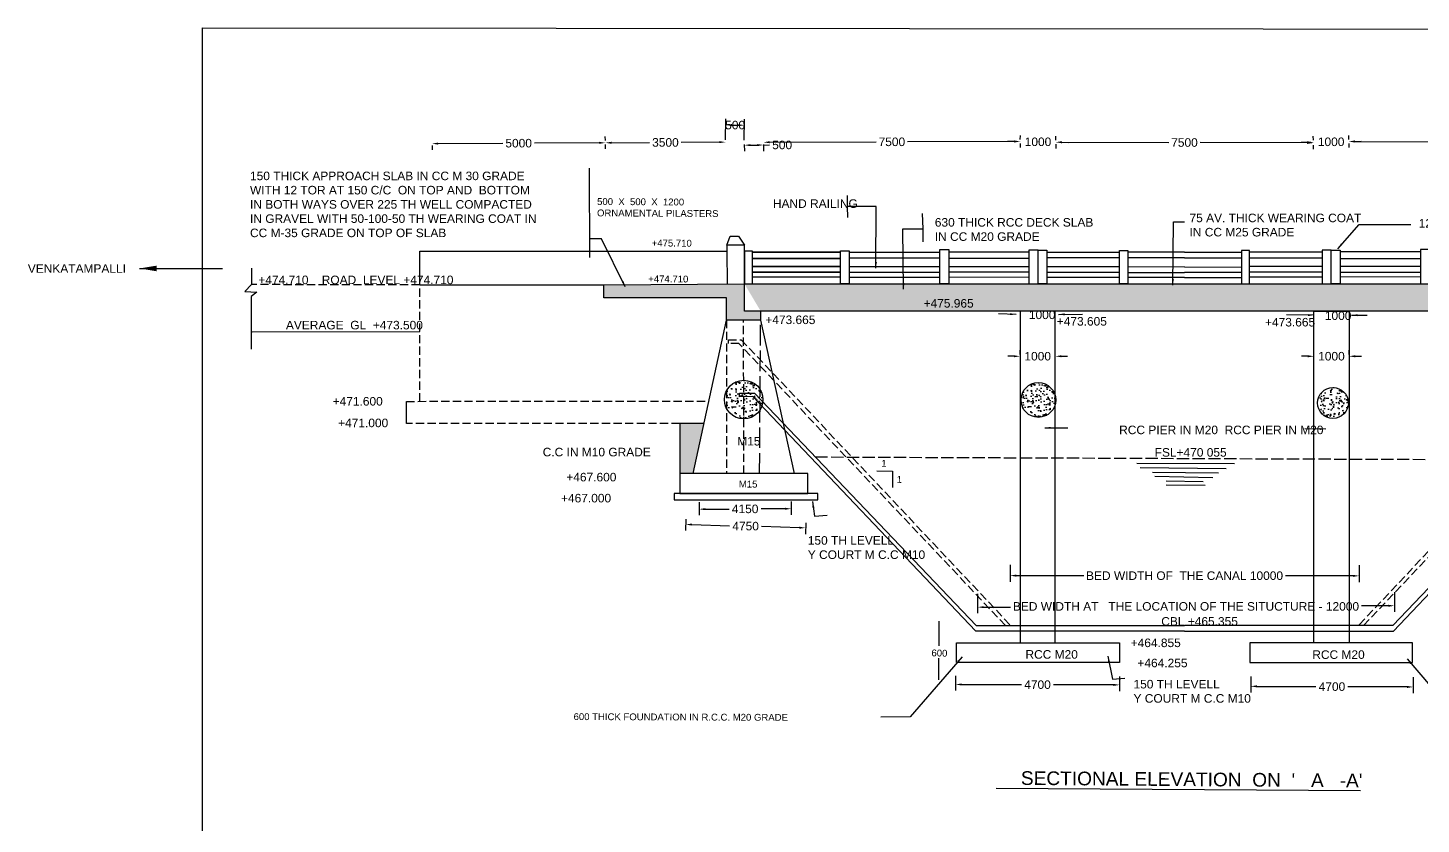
# Model space of a CAD drawing. Header units: inches. Extents: x 19446 to 38990, y 19537 to 39184.
# Drawn here: x 19445.8 to 19486.57, y 19574.57 to 19597.87 of the extents above; entities that cross this region are included whole.
import ezdxf

# ---------------------------------------------------------------- set-up
doc = ezdxf.new("R2010")
doc.units = ezdxf.units.IN
doc.header["$MEASUREMENT"] = 0
doc.linetypes.add('ACAD_ISO02W100', pattern=[15, 12, -3])
doc.layers.add('DRAWING', color=7, linetype='Continuous')
doc.styles.get("Standard").update_dxf_attribs({"font": 'arial.ttf'})
doc.dimstyles.get("Standard").update_dxf_attribs({"dimtxt": 0.18, "dimasz": 0.18, "dimexe": 0.18, "dimexo": 0.0625, "dimgap": 0.09, "dimtad": 0, "dimtih": 1, "dimtoh": 1, "dimdec": 4, "dimzin": 0, "dimdsep": 46, "dimtxsty": 'Standard', "dimcen": 0.09, "dimadec": 0, "dimazin": 0, "dimtfac": 1, "dimtdec": 4, "dimtofl": 0, "dimtmove": 0, "dimatfit": 3, "dimfxl": 1, "dimtolj": 1, "dimtzin": 0, "dimarcsym": 0})
pattern_1 = [(50, (0, 0), (0.3586300913, -0.0313760675), [0.0375, -0.4125]), (355, (0, 0), (-0.069375667, 0.376096067), [0.03, -0.33]), (100.4514445, (0.0299, -0.0026), (0.2892544234, 0.3447199955), [0.031870096, -0.350571056]), (46.1842, (0, 0.1), (0.533620665, -0.0827596404), [0.05625, -0.61875]), (96.6356355, (0.04447, 0.0931), (0.467330973, 0.4870593), [0.047805171, -0.52585688]), (351.184164, (0, 0.1), (0.467330973, 0.4870593), [0.045, -0.495]), (21, (0.05, 0.075), (0.298453526, -0.2013094453), [0.0375, -0.4125]), (326, (0.05, 0.075), (0.121657666, 0.3625750225), [0.03, -0.33]), (71.4514447, (0.07487, 0.05822), (0.4201111884, 0.1612655764), [0.031870095, -0.350571056]), (37.5, (0, 0), (0.00607992766, 0.1664469269), [0, -0.326, 0, -0.335, 0, -0.33125]), (7.5, (0, 0), (0.1315347687, 0.1972058559), [0, -0.191, 0, -0.3185, 0, -0.12625]), (327.5, (-0.1115, 0), (0.2669112181, -0.01127743587), [0, -0.125, 0, -0.39, 0, -0.5175]), (317.5, (-0.1615, 0), (0.2915930847, 0.0500524912), [0, -0.1625, 0, -0.259, 0, -0.3675])]

# ---------------------------------------------------------------- blocks, each defined once
blk = doc.blocks.new('*D2')
at = {"layer": 'Defpoints', "color": 0, "transparency": 16777216}
for p in [(19474.834, 19588.258), (19474.834, 19588.25), (19475.863, 19588.25)]:
    blk.add_point(p, dxfattribs=at)
at = {"layer": 'DRAWING', "color": 0, "lineweight": -2, "transparency": 16777216}
for p, q in [((19474.654, 19588.258), (19474.474, 19588.258)), ((19474.834, 19588.313), (19474.834, 19588.438)), ((19475.863, 19588.313), (19475.863, 19588.438)), ((19476.043, 19588.258), (19476.223, 19588.258))]:
    blk.add_line(p, q, dxfattribs=at)
at = {"layer": 'DRAWING', "color": 0, "transparency": 16777216}
for points in [[(19474.654, 19588.288), (19474.654, 19588.228), (19474.834, 19588.258)], [(19476.043, 19588.288), (19476.043, 19588.228), (19475.863, 19588.258)]]:
    blk.add_solid(points, dxfattribs=at)
at = {"layer": 'DRAWING', "color": 0, "transparency": 16777216, "insert": (19475.349, 19588.258), "char_height": 0.25, "attachment_point": 5}
blk.add_mtext('\\A1;1000', dxfattribs=at)
blk = doc.blocks.new('*D3')
at = {"layer": 'Defpoints', "color": 0, "transparency": 16777216}
for p in [(19483.43, 19588.25), (19484.459, 19588.258), (19484.459, 19588.25)]:
    blk.add_point(p, dxfattribs=at)
at = {"layer": 'DRAWING', "color": 0, "lineweight": -2, "transparency": 16777216}
for p, q in [((19483.25, 19588.258), (19483.07, 19588.258)), ((19483.43, 19588.313), (19483.43, 19588.438)), ((19484.459, 19588.313), (19484.459, 19588.438)), ((19484.639, 19588.258), (19484.819, 19588.258))]:
    blk.add_line(p, q, dxfattribs=at)
at = {"layer": 'DRAWING', "color": 0, "transparency": 16777216}
for points in [[(19483.25, 19588.288), (19483.25, 19588.228), (19483.43, 19588.258)], [(19484.639, 19588.288), (19484.639, 19588.228), (19484.459, 19588.258)]]:
    blk.add_solid(points, dxfattribs=at)
at = {"layer": 'DRAWING', "color": 0, "transparency": 16777216, "insert": (19483.944, 19588.258), "char_height": 0.25, "attachment_point": 5}
blk.add_mtext('\\A1;1000', dxfattribs=at)
blk = doc.blocks.new('*D39')
at = {"layer": 'Defpoints', "color": 0, "transparency": 16777216}
for p in [(19465.055, 19583.55), (19468.557, 19583.237), (19468.563, 19583.448)]:
    blk.add_point(p, dxfattribs=at)
at = {"layer": 'DRAWING', "color": 0, "lineweight": -2, "transparency": 16777216}
for p, q in [((19465.054, 19583.487), (19465.044, 19583.159)), ((19465.229, 19583.333), (19466.335, 19583.301)), ((19468.377, 19583.242), (19467.271, 19583.274)), ((19468.561, 19583.386), (19468.552, 19583.057))]:
    blk.add_line(p, q, dxfattribs=at)
at = {"layer": 'DRAWING', "color": 0, "transparency": 16777216}
for points in [[(19465.23, 19583.363), (19465.228, 19583.303), (19465.049, 19583.338)], [(19468.378, 19583.272), (19468.376, 19583.212), (19468.557, 19583.237)]]:
    blk.add_solid(points, dxfattribs=at)
at = {"layer": 'DRAWING', "color": 0, "transparency": 16777216, "insert": (19466.803, 19583.288), "char_height": 0.25, "attachment_point": 5}
blk.add_mtext('\\A1;4750', dxfattribs=at)
blk = doc.blocks.new('*D45')
at = {"layer": 'Defpoints', "color": 0, "transparency": 16777216}
for p in [(19457.626, 19594.488), (19462.698, 19594.512), (19462.698, 19594.504)]:
    blk.add_point(p, dxfattribs=at)
at = {"layer": 'DRAWING', "color": 0, "lineweight": -2, "transparency": 16777216}
for p, q in [((19457.627, 19594.426), (19457.627, 19594.3)), ((19457.806, 19594.481), (19459.699, 19594.49)), ((19462.518, 19594.503), (19460.625, 19594.495)), ((19462.698, 19594.45), (19462.698, 19594.324))]:
    blk.add_line(p, q, dxfattribs=at)
at = {"layer": 'DRAWING', "color": 0, "transparency": 16777216}
for points in [[(19457.806, 19594.511), (19457.807, 19594.451), (19457.626, 19594.48)], [(19462.517, 19594.533), (19462.518, 19594.473), (19462.698, 19594.504)]]:
    blk.add_solid(points, dxfattribs=at)
at = {"layer": 'DRAWING', "color": 0, "transparency": 16777216, "insert": (19460.162, 19594.492), "char_height": 0.25, "attachment_point": 5}
blk.add_mtext('\\A1;5000', dxfattribs=at)
blk = doc.blocks.new('*D46')
at = {"layer": 'Defpoints', "color": 0, "transparency": 16777216}
for p in [(19462.699, 19594.504), (19466.216, 19594.524), (19466.216, 19594.524)]:
    blk.add_point(p, dxfattribs=at)
at = {"layer": 'DRAWING', "color": 0, "lineweight": -2, "transparency": 16777216}
for p, q in [((19462.699, 19594.567), (19462.698, 19594.684)), ((19466.215, 19594.587), (19466.215, 19594.704)), ((19462.879, 19594.505), (19463.995, 19594.512)), ((19466.036, 19594.523), (19464.92, 19594.517))]:
    blk.add_line(p, q, dxfattribs=at)
at = {"layer": 'DRAWING', "color": 0, "transparency": 16777216}
for points in [[(19462.879, 19594.535), (19462.879, 19594.475), (19462.699, 19594.504)], [(19466.036, 19594.553), (19466.036, 19594.493), (19466.216, 19594.524)]]:
    blk.add_solid(points, dxfattribs=at)
at = {"layer": 'DRAWING', "color": 0, "transparency": 16777216, "insert": (19464.457, 19594.514), "char_height": 0.25, "attachment_point": 5}
blk.add_mtext('\\A1;3500', dxfattribs=at)
blk = doc.blocks.new('*D47')
at = {"layer": 'Defpoints', "color": 0, "transparency": 16777216}
for p in [(19466.77, 19595.018), (19466.216, 19594.524), (19466.763, 19594.517)]:
    blk.add_point(p, dxfattribs=at)
at = {"layer": 'DRAWING', "color": 0, "lineweight": -2, "transparency": 16777216}
for p, q in [((19466.217, 19594.587), (19466.225, 19595.206)), ((19466.764, 19594.579), (19466.773, 19595.198)), ((19466.403, 19595.023), (19466.59, 19595.021))]:
    blk.add_line(p, q, dxfattribs=at)
at = {"layer": 'DRAWING', "color": 0, "transparency": 16777216}
for points in [[(19466.403, 19595.053), (19466.402, 19594.994), (19466.223, 19595.026)], [(19466.591, 19595.051), (19466.59, 19594.991), (19466.77, 19595.018)]]:
    blk.add_solid(points, dxfattribs=at)
at = {"layer": 'DRAWING', "color": 0, "transparency": 16777216, "insert": (19466.496, 19595.022), "char_height": 0.25, "attachment_point": 5}
blk.add_mtext('\\A1;500', dxfattribs=at)
blk = doc.blocks.new('*D48')
at = {"layer": 'Defpoints', "color": 0, "transparency": 16777216}
for p in [(19466.765, 19594.516), (19467.326, 19594.52), (19467.326, 19594.439)]:
    blk.add_point(p, dxfattribs=at)
at = {"layer": 'DRAWING', "color": 0, "lineweight": -2, "transparency": 16777216}
for p, q in [((19466.765, 19594.454), (19466.766, 19594.255)), ((19466.945, 19594.436), (19467.146, 19594.438)), ((19467.326, 19594.457), (19467.328, 19594.259)), ((19467.326, 19594.439), (19467.506, 19594.44))]:
    blk.add_line(p, q, dxfattribs=at)
at = {"layer": 'DRAWING', "color": 0, "transparency": 16777216}
for points in [[(19466.945, 19594.466), (19466.945, 19594.406), (19466.765, 19594.435)], [(19467.146, 19594.468), (19467.147, 19594.408), (19467.326, 19594.439)]]:
    blk.add_solid(points, dxfattribs=at)
at = {"layer": 'DRAWING', "color": 0, "transparency": 16777216, "insert": (19467.872, 19594.44), "char_height": 0.25, "attachment_point": 5}
blk.add_mtext('\\A1;500', dxfattribs=at)
blk = doc.blocks.new('*D49')
at = {"layer": 'Defpoints', "color": 0, "transparency": 16777216}
for p in [(19467.326, 19594.52), (19474.839, 19594.542), (19474.839, 19594.542)]:
    blk.add_point(p, dxfattribs=at)
at = {"layer": 'DRAWING', "color": 0, "lineweight": -2, "transparency": 16777216}
for p, q in [((19467.326, 19594.457), (19467.326, 19594.34)), ((19467.506, 19594.52), (19470.62, 19594.529)), ((19474.659, 19594.541), (19471.544, 19594.532)), ((19474.839, 19594.479), (19474.839, 19594.362))]:
    blk.add_line(p, q, dxfattribs=at)
at = {"layer": 'DRAWING', "color": 0, "transparency": 16777216}
for points in [[(19467.506, 19594.55), (19467.506, 19594.49), (19467.326, 19594.52)], [(19474.659, 19594.571), (19474.659, 19594.511), (19474.839, 19594.542)]]:
    blk.add_solid(points, dxfattribs=at)
at = {"layer": 'DRAWING', "color": 0, "transparency": 16777216, "insert": (19471.082, 19594.531), "char_height": 0.25, "attachment_point": 5}
blk.add_mtext('\\A1;7500', dxfattribs=at)
blk = doc.blocks.new('*D50')
at = {"layer": 'Defpoints', "color": 0, "transparency": 16777216}
for p in [(19474.839, 19594.542), (19475.877, 19594.522), (19475.877, 19594.522)]:
    blk.add_point(p, dxfattribs=at)
at = {"layer": 'DRAWING', "color": 0, "lineweight": -2, "transparency": 16777216}
for p, q in [((19474.84, 19594.604), (19474.842, 19594.722)), ((19475.878, 19594.585), (19475.881, 19594.702)), ((19474.659, 19594.545), (19474.479, 19594.548)), ((19476.057, 19594.519), (19476.237, 19594.516))]:
    blk.add_line(p, q, dxfattribs=at)
at = {"layer": 'DRAWING', "color": 0, "transparency": 16777216}
for points in [[(19474.659, 19594.575), (19474.658, 19594.515), (19474.839, 19594.542)], [(19476.058, 19594.549), (19476.057, 19594.489), (19475.877, 19594.522)]]:
    blk.add_solid(points, dxfattribs=at)
at = {"layer": 'DRAWING', "color": 0, "transparency": 16777216, "insert": (19475.358, 19594.532), "char_height": 0.25, "attachment_point": 5}
blk.add_mtext('\\A1;1000', dxfattribs=at)
blk = doc.blocks.new('*D51')
at = {"layer": 'Defpoints', "color": 0, "transparency": 16777216}
for p in [(19475.877, 19594.522), (19483.411, 19594.5), (19483.411, 19594.5)]:
    blk.add_point(p, dxfattribs=at)
at = {"layer": 'DRAWING', "color": 0, "lineweight": -2, "transparency": 16777216}
for p, q in [((19475.877, 19594.46), (19475.877, 19594.342)), ((19476.057, 19594.522), (19479.182, 19594.513)), ((19483.231, 19594.501), (19480.106, 19594.51)), ((19483.411, 19594.438), (19483.41, 19594.32))]:
    blk.add_line(p, q, dxfattribs=at)
at = {"layer": 'DRAWING', "color": 0, "transparency": 16777216}
for points in [[(19476.057, 19594.552), (19476.057, 19594.492), (19475.877, 19594.522)], [(19483.231, 19594.531), (19483.231, 19594.471), (19483.411, 19594.5)]]:
    blk.add_solid(points, dxfattribs=at)
at = {"layer": 'DRAWING', "color": 0, "transparency": 16777216, "insert": (19479.644, 19594.511), "char_height": 0.25, "attachment_point": 5}
blk.add_mtext('\\A1;7500', dxfattribs=at)
blk = doc.blocks.new('*D56')
at = {"layer": 'Defpoints', "color": 0, "transparency": 16777216}
for p in [(19484.454, 19594.542), (19484.454, 19594.542), (19491.967, 19594.52)]:
    blk.add_point(p, dxfattribs=at)
at = {"layer": 'DRAWING', "color": 0, "lineweight": -2, "transparency": 16777216}
for p, q in [((19484.454, 19594.479), (19484.454, 19594.362)), ((19484.634, 19594.541), (19487.749, 19594.532)), ((19491.787, 19594.52), (19488.672, 19594.529)), ((19491.967, 19594.457), (19491.966, 19594.34))]:
    blk.add_line(p, q, dxfattribs=at)
at = {"layer": 'DRAWING', "color": 0, "transparency": 16777216}
for points in [[(19484.634, 19594.571), (19484.634, 19594.511), (19484.454, 19594.542)], [(19491.787, 19594.55), (19491.787, 19594.49), (19491.967, 19594.52)]]:
    blk.add_solid(points, dxfattribs=at)
at = {"layer": 'DRAWING', "color": 0, "transparency": 16777216, "insert": (19488.211, 19594.531), "char_height": 0.25, "attachment_point": 5}
blk.add_mtext('\\A1;7500', dxfattribs=at)
blk = doc.blocks.new('*D57')
at = {"layer": 'Defpoints', "color": 0, "transparency": 16777216}
for p in [(19483.416, 19594.522), (19483.416, 19594.522), (19484.454, 19594.542)]:
    blk.add_point(p, dxfattribs=at)
at = {"layer": 'DRAWING', "color": 0, "lineweight": -2, "transparency": 16777216}
for p, q in [((19483.414, 19594.585), (19483.412, 19594.702)), ((19484.453, 19594.604), (19484.451, 19594.722)), ((19483.236, 19594.519), (19483.056, 19594.516)), ((19484.634, 19594.545), (19484.814, 19594.548))]:
    blk.add_line(p, q, dxfattribs=at)
at = {"layer": 'DRAWING', "color": 0, "transparency": 16777216}
for points in [[(19483.235, 19594.549), (19483.236, 19594.489), (19483.416, 19594.522)], [(19484.634, 19594.575), (19484.635, 19594.515), (19484.454, 19594.542)]]:
    blk.add_solid(points, dxfattribs=at)
at = {"layer": 'DRAWING', "color": 0, "transparency": 16777216, "insert": (19483.935, 19594.532), "char_height": 0.25, "attachment_point": 5}
blk.add_mtext('\\A1;1000', dxfattribs=at)
blk = doc.blocks.new('*D58')
at = {"layer": 'Defpoints', "color": 0, "transparency": 16777216}
for p in [(19481.583, 19578.955), (19486.338, 19578.936), (19486.337, 19578.582)]:
    blk.add_point(p, dxfattribs=at)
at = {"layer": 'DRAWING', "color": 0, "lineweight": -2, "transparency": 16777216}
for p, q in [((19481.582, 19578.892), (19481.581, 19578.421)), ((19486.338, 19578.873), (19486.336, 19578.402)), ((19481.761, 19578.6), (19483.491, 19578.593)), ((19486.157, 19578.583), (19484.427, 19578.59))]:
    blk.add_line(p, q, dxfattribs=at)
at = {"layer": 'DRAWING', "color": 0, "transparency": 16777216}
for points in [[(19481.761, 19578.63), (19481.761, 19578.57), (19481.581, 19578.601)], [(19486.157, 19578.613), (19486.157, 19578.553), (19486.337, 19578.582)]]:
    blk.add_solid(points, dxfattribs=at)
at = {"layer": 'DRAWING', "color": 0, "transparency": 16777216, "insert": (19483.959, 19578.591), "char_height": 0.25, "attachment_point": 5}
blk.add_mtext('\\A1;4700', dxfattribs=at)
blk = doc.blocks.new('*D59')
at = {"layer": 'Defpoints', "color": 0, "transparency": 16777216}
for p in [(19472.942, 19578.967), (19477.747, 19578.954), (19477.746, 19578.643)]:
    blk.add_point(p, dxfattribs=at)
at = {"layer": 'DRAWING', "color": 0, "lineweight": -2, "transparency": 16777216}
for p, q in [((19472.942, 19578.904), (19472.941, 19578.475)), ((19477.746, 19578.892), (19477.745, 19578.463)), ((19473.122, 19578.655), (19474.876, 19578.65)), ((19477.566, 19578.643), (19475.812, 19578.648))]:
    blk.add_line(p, q, dxfattribs=at)
at = {"layer": 'DRAWING', "color": 0, "transparency": 16777216}
for points in [[(19473.122, 19578.685), (19473.122, 19578.625), (19472.942, 19578.655)], [(19477.566, 19578.673), (19477.566, 19578.613), (19477.746, 19578.643)]]:
    blk.add_solid(points, dxfattribs=at)
at = {"layer": 'DRAWING', "color": 0, "transparency": 16777216, "insert": (19475.344, 19578.649), "char_height": 0.25, "attachment_point": 5}
blk.add_mtext('\\A1;4700', dxfattribs=at)
blk = doc.blocks.new('*D62')
at = {"layer": 'Defpoints', "color": 0, "transparency": 16777216}
for p in [(19465.44, 19584.055), (19468.135, 19584.067), (19468.137, 19583.797)]:
    blk.add_point(p, dxfattribs=at)
at = {"layer": 'DRAWING', "color": 0, "lineweight": -2, "transparency": 16777216}
for p, q in [((19465.441, 19583.992), (19465.442, 19583.604)), ((19465.621, 19583.785), (19466.321, 19583.789)), ((19467.957, 19583.796), (19467.257, 19583.793)), ((19468.136, 19584.005), (19468.137, 19583.617))]:
    blk.add_line(p, q, dxfattribs=at)
at = {"layer": 'DRAWING', "color": 0, "transparency": 16777216}
for points in [[(19465.621, 19583.815), (19465.622, 19583.755), (19465.441, 19583.784)], [(19467.956, 19583.826), (19467.957, 19583.766), (19468.137, 19583.797)]]:
    blk.add_solid(points, dxfattribs=at)
at = {"layer": 'DRAWING', "color": 0, "transparency": 16777216, "insert": (19466.789, 19583.791), "char_height": 0.25, "attachment_point": 5}
blk.add_mtext('\\A1;4150', dxfattribs=at)
blk = doc.blocks.new('*D63')
at = {"layer": 'Defpoints', "color": 0, "transparency": 16777216}
for p in [(19474.54, 19582.213), (19484.753, 19582.206), (19484.753, 19581.833)]:
    blk.add_point(p, dxfattribs=at)
at = {"layer": 'DRAWING', "color": 0, "lineweight": -2, "transparency": 16777216}
for p, q in [((19474.54, 19582.151), (19474.54, 19581.66)), ((19484.753, 19582.144), (19484.753, 19581.653)), ((19474.72, 19581.84), (19476.696, 19581.839)), ((19484.573, 19581.833), (19482.597, 19581.835))]:
    blk.add_line(p, q, dxfattribs=at)
at = {"layer": 'DRAWING', "color": 0, "transparency": 16777216}
for points in [[(19474.72, 19581.87), (19474.72, 19581.81), (19474.54, 19581.84)], [(19484.573, 19581.863), (19484.573, 19581.803), (19484.753, 19581.833)]]:
    blk.add_solid(points, dxfattribs=at)
at = {"layer": 'DRAWING', "color": 0, "transparency": 16777216, "insert": (19479.646, 19581.837), "char_height": 0.25, "attachment_point": 5}
blk.add_mtext('\\A1;BED WIDTH OF  THE CANAL 10000', dxfattribs=at)
blk = doc.blocks.new('*D64')
at = {"layer": 'Defpoints', "color": 0, "transparency": 16777216}
for p in [(19473.588, 19581.372), (19485.785, 19581.413), (19485.786, 19580.959)]:
    blk.add_point(p, dxfattribs=at)
at = {"layer": 'DRAWING', "color": 0, "lineweight": -2, "transparency": 16777216}
for p, q in [((19473.588, 19581.309), (19473.59, 19580.737)), ((19485.785, 19581.351), (19485.787, 19580.779)), ((19473.769, 19580.917), (19474.554, 19580.92)), ((19485.606, 19580.958), (19484.821, 19580.955))]:
    blk.add_line(p, q, dxfattribs=at)
at = {"layer": 'DRAWING', "color": 0, "transparency": 16777216}
for points in [[(19473.769, 19580.947), (19473.769, 19580.887), (19473.589, 19580.917)], [(19485.606, 19580.988), (19485.606, 19580.928), (19485.786, 19580.959)]]:
    blk.add_solid(points, dxfattribs=at)
at = {"layer": 'DRAWING', "color": 0, "transparency": 16777216, "insert": (19479.688, 19580.938), "char_height": 0.25, "attachment_point": 5}
blk.add_mtext('\\A1;BED WIDTH AT   THE LOCATION OF THE SITUCTURE - 12000', dxfattribs=at)

msp = doc.modelspace()

# ---------------------------------------------------------------- hatches: boundary and pattern name
at = {"layer": 'DRAWING'}
h = msp.add_hatch(dxfattribs=at)
h.set_pattern_fill('AR-CONC', color=256, scale=0.05)
h.set_pattern_definition(pattern_1)
h.paths.add_polyline_path([(19466.76689, 19590.37886), (19492.57394, 19590.37886), (19492.57394, 19589.5822), (19466.76689, 19589.5822)])
edge = h.paths.add_edge_path()
edge.add_line((19467.24253, 19589.5822), (19467.24253, 19589.31582))
edge.add_line((19467.24253, 19589.31582), (19466.24465, 19589.31582))
edge.add_line((19466.24465, 19589.31582), (19466.24465, 19589.97087))
edge.add_line((19466.24465, 19589.97087), (19462.65241, 19589.97087))
edge.add_line((19462.65241, 19589.97087), (19462.65241, 19590.34498))
edge.add_line((19462.65241, 19590.34498), (19466.76689, 19590.37886))
h = msp.add_hatch(dxfattribs=at)
h.set_pattern_fill('AR-CONC', color=256, scale=0.05)
h.set_pattern_definition(pattern_1)
edge = h.paths.add_edge_path()
edge.add_arc((19466.74656, 19586.99099), 0.56471, 0, 360)
h = msp.add_hatch(dxfattribs=at)
h.set_pattern_fill('AR-CONC', color=256, scale=0.045)
h.set_pattern_definition([(50, (1955.29686, 1958.68764), (0.3227670822, -0.0282384607), [0.03375, -0.37125]), (355, (1955.29686, 1958.68764), (-0.0624381, 0.33848646), [0.027, -0.297]), (100.4514445, (1955.32376, 1958.6853), (0.260328981, 0.310247996), [0.0286830864, -0.3155139504]), (46.1842, (1955.29686, 1958.77764), (0.480258599, -0.0744836764), [0.050625, -0.556875]), (96.6356355, (1955.3369, 1958.77143), (0.4205978756, 0.43835337), [0.043024654, -0.473271192]), (351.184164, (1955.29686, 1958.77764), (0.420597875, 0.43835337), [0.0405, -0.4455]), (21, (1955.34186, 1958.75514), (0.2686081735, -0.1811785008), [0.03375, -0.37125]), (326, (1955.34186, 1958.75514), (0.1094918994, 0.3263175203), [0.027, -0.297]), (71.4514447, (1955.36424, 1958.74004), (0.3781000695, 0.1451390188), [0.0286830855, -0.3155139504]), (37.5, (1955.29686, 1958.68764), (0.0054719349, 0.1498022342), [0, -0.2934, 0, -0.3015, 0, -0.298125]), (7.5, (1955.29686, 1958.68764), (0.1183812918, 0.1774852703), [0, -0.1719, 0, -0.28665, 0, -0.113625]), (327.5, (1955.19651, 1958.68764), (0.2402200963, -0.0101496923), [0, -0.1125, 0, -0.351, 0, -0.46575]), (317.5, (1955.1515, 1958.68764), (0.2624337762, 0.045047242), [0, -0.14625, 0, -0.2331, 0, -0.33075])])
edge = h.paths.add_edge_path()
edge.add_arc((19475.36876, 19586.97953), 0.50824, 0, 360)
h = msp.add_hatch(dxfattribs=at)
h.set_pattern_fill('AR-CONC', color=256, scale=0.045)
h.set_pattern_definition([(50, (1955.3603, 1958.60038), (0.3227670822, -0.0282384607), [0.03375, -0.37125]), (355, (1955.3603, 1958.60038), (-0.0624381, 0.33848646), [0.027, -0.297]), (100.4514445, (1955.3872, 1958.59802), (0.260328981, 0.310247996), [0.0286830864, -0.3155139504]), (46.1842, (1955.3603, 1958.69038), (0.480258599, -0.0744836764), [0.050625, -0.556875]), (96.6356355, (1955.4003, 1958.68417), (0.4205978756, 0.43835337), [0.043024654, -0.473271192]), (351.184164, (1955.3603, 1958.6904), (0.420597875, 0.43835337), [0.0405, -0.4455]), (21, (1955.4053, 1958.66788), (0.2686081735, -0.1811785008), [0.03375, -0.37125]), (326, (1955.4053, 1958.66788), (0.1094918994, 0.3263175203), [0.027, -0.297]), (71.4514447, (1955.42767, 1958.65278), (0.3781000695, 0.1451390188), [0.0286830855, -0.3155139504]), (37.5, (1955.36029, 1958.60038), (0.0054719349, 0.1498022342), [0, -0.2934, 0, -0.3015, 0, -0.298125]), (7.5, (1955.36029, 1958.60038), (0.1183812918, 0.1774852703), [0, -0.1719, 0, -0.28665, 0, -0.113625]), (327.5, (1955.25994, 1958.60038), (0.2402200963, -0.0101496923), [0, -0.1125, 0, -0.351, 0, -0.46575]), (317.5, (1955.21494, 1958.60038), (0.2624337762, 0.045047242), [0, -0.14625, 0, -0.2331, 0, -0.33075])])
edge = h.paths.add_edge_path()
edge.add_arc((19483.98753, 19586.89227), 0.45153, 0, 360)
h = msp.add_hatch(dxfattribs=at)
h.set_pattern_fill('AR-CONC', color=256, scale=0.05)
h.set_pattern_definition([(50, (0, 0), (0.3586300913, -0.0313760675), [0.0375, -0.4125]), (355, (0, 0), (-0.069375667, 0.376096067), [0.03, -0.33]), (100.4514, (0.0299, -0.0026), (0.289254691, 0.344719771), [0.031870095, -0.350571056]), (46.1842, (0, 0.1), (0.533620524, -0.082759507), [0.05625, -0.61875]), (96.6356, (0.04447, 0.0931), (0.467331353, 0.487058935), [0.047805144, -0.5258565]), (351.1842, (0, 0.1), (0.467330973, 0.4870593), [0.045, -0.495]), (21, (0.05, 0.075), (0.298453526, -0.2013094453), [0.0375, -0.4125]), (326, (0.05, 0.075), (0.121657666, 0.3625750225), [0.03, -0.33]), (71.4514, (0.07487, 0.05822), (0.4201113143, 0.1612652484), [0.031870095, -0.350571056]), (37.5, (0, 0), (0.00607992766, 0.1664469269), [0, -0.326, 0, -0.335, 0, -0.33125]), (7.5, (0, 0), (0.1315347687, 0.1972058559), [0, -0.191, 0, -0.3185, 0, -0.12625]), (327.5, (-0.1115, 0), (0.2669112181, -0.01127743587), [0, -0.125, 0, -0.39, 0, -0.5175]), (317.5, (-0.1615, 0), (0.2915930847, 0.0500524912), [0, -0.1625, 0, -0.259, 0, -0.3675])])
h.paths.add_polyline_path([(19494.41607, 19586.2915), (19493.70399, 19586.2915), (19494.02202, 19584.82484), (19494.41607, 19584.82484)])
h.paths.add_polyline_path([(19465.58887, 19586.2915), (19464.87679, 19586.2915), (19464.87679, 19584.82484), (19465.27084, 19584.82484)])

# ---------------------------------------------------------------- linework, layer by layer
at = {"layer": 'DRAWING', "linetype": 'ACAD_ISO02W100', "ltscale": 0.02}
for p, q in [((19457.2662, 19590.34498), (19452.34048, 19590.35511)), ((19456.87648, 19586.93925), (19465.73084, 19586.94624)), ((19464.87679, 19586.2915), (19456.87648, 19586.2915))]:
    msp.add_line(p, q, dxfattribs=at)
at = {"layer": 'DRAWING'}
for p, q in [((19457.2662, 19588.97217), (19457.2662, 19588.97217)), ((19456.87648, 19586.2915), (19456.87648, 19586.93925)), ((19465.58887, 19586.2915), (19464.87679, 19586.2915)), ((19464.87679, 19586.2915), (19464.87679, 19584.82484)), ((19479.64643, 19580.2133), (19473.53437, 19580.2133)), ((19479.64643, 19580.2133), (19485.75849, 19580.2133))]:
    msp.add_line(p, q, dxfattribs=at)
for points in [[(19541.55864, 19597.78551), (19541.58374, 19595.72355), (19541.54486, 19579.81408), (19541.54203, 19577.70611), (19541.53673, 19576.15542), (19541.51281, 19567.94613), (19541.39863, 19536.742), (19450.90466, 19536.81832), (19450.90796, 19597.86709), (19523.32114, 19597.79744), (19539.52956, 19597.78679), (19541.55864, 19597.78551)], [(19462.22766, 19593.75977), (19462.23288, 19591.14929)], [(19469.77776, 19592.96309), (19469.77675, 19592.63838), (19469.78295, 19592.31755)], [(19472.00151, 19591.60369), (19471.99797, 19591.98916), (19471.97582, 19592.43568)], [(19466.25698, 19591.5134), (19466.35296, 19591.76854), (19466.5946, 19591.76742), (19466.76689, 19591.5134)], [(19466.76689, 19590.37886), (19466.76689, 19591.5134), (19466.25698, 19591.5134), (19466.25698, 19591.33505)], [(19457.2662, 19590.34498), (19457.2662, 19591.33505), (19466.25698, 19591.33505), (19466.26488, 19590.37473)], [(19469.83679, 19591.29984), (19472.4898, 19591.29984)], [(19472.4898, 19591.13094), (19469.83679, 19591.13094)], [(19472.74632, 19591.31545), (19475.0908, 19591.31545)], [(19475.0908, 19591.12108), (19472.74632, 19591.12108)], [(19475.61904, 19591.30665), (19477.74341, 19591.30665)], [(19477.74341, 19591.13766), (19475.61904, 19591.13766)], [(19479.64643, 19591.30088), (19477.9822, 19591.30088)], [(19479.64643, 19591.14204), (19477.9822, 19591.14204)], [(19479.64643, 19591.30088), (19481.31066, 19591.30088)], [(19479.64643, 19591.14204), (19481.31066, 19591.14204)], [(19483.67382, 19591.30665), (19481.54945, 19591.30665)], [(19481.54945, 19591.13766), (19483.67382, 19591.13766)], [(19486.54653, 19591.31545), (19484.20206, 19591.31545)], [(19484.20206, 19591.12108), (19486.54653, 19591.12108)], [(19452.3436, 19590.83169), (19452.34262, 19590.35511), (19452.14545, 19590.15297), (19452.49986, 19590.13), (19452.33431, 19590.00787), (19452.3361, 19588.96368), (19452.33811, 19588.46133)], [(19469.58319, 19590.5764), (19467.00513, 19590.5764)], [(19469.83679, 19590.88635), (19472.4898, 19590.88635)], [(19469.83679, 19590.71806), (19472.4898, 19590.71806)], [(19472.4898, 19590.56414), (19469.83679, 19590.56414)], [(19472.74632, 19590.88219), (19475.0908, 19590.88219)], [(19475.0908, 19590.71574), (19472.74632, 19590.71574)], [(19472.74632, 19590.57864), (19475.0908, 19590.56794)], [(19475.61904, 19590.88219), (19477.74341, 19590.88219)], [(19475.61904, 19590.71574), (19477.74341, 19590.71574)], [(19475.61904, 19590.57493), (19477.74341, 19590.57493)], [(19479.64643, 19590.87731), (19477.9822, 19590.86416)], [(19477.9822, 19590.70524), (19479.64643, 19590.70524)], [(19479.64643, 19590.55964), (19477.9822, 19590.55964)], [(19479.64643, 19590.87731), (19481.31066, 19590.86416)], [(19481.31066, 19590.70524), (19479.64643, 19590.70524)], [(19479.64643, 19590.55964), (19481.31066, 19590.55964)], [(19483.67382, 19590.88219), (19481.54945, 19590.88219)], [(19483.67382, 19590.71574), (19481.54945, 19590.71574)], [(19483.67382, 19590.57493), (19481.54945, 19590.57493)], [(19486.54653, 19590.88219), (19484.20206, 19590.88219)], [(19484.20206, 19590.71574), (19486.54653, 19590.71574)], [(19486.54653, 19590.57864), (19484.20206, 19590.56794)], [(19457.2662, 19590.34498), (19462.65241, 19590.34498)], [(19467.24253, 19589.5822), (19467.24253, 19589.31582), (19466.24465, 19589.31582), (19466.24465, 19589.97087), (19462.65241, 19589.97087), (19462.65241, 19590.34498), (19466.76689, 19590.37886)], [(19457.2662, 19588.97217), (19452.36162, 19588.96373)], [(19465.27084, 19584.82484), (19466.24465, 19589.31582)], [(19467.24253, 19589.31582), (19468.22197, 19584.82484)], [(19473.53437, 19580.2133), (19467.01826, 19587.07634), (19466.61956, 19587.0734), (19466.61956, 19587.18157), (19467.06055, 19587.18157), (19473.54835, 19580.37757)], [(19485.75849, 19580.2133), (19492.2746, 19587.07634), (19492.6733, 19587.0734), (19492.6733, 19587.18157), (19492.23231, 19587.18157), (19485.7445, 19580.37757)], [(19470.64572, 19584.90388), (19471.10185, 19584.89895), (19471.10185, 19584.41863)], [(19478.2469, 19585.13455), (19481.11095, 19585.11964)], [(19480.86338, 19584.96599), (19478.34883, 19584.99448)], [(19478.70751, 19584.86744), (19480.63903, 19584.8459)], [(19480.46935, 19584.70303), (19478.78057, 19584.74177)], [(19480.24653, 19584.48033), (19479.10767, 19584.4876)], [(19479.10861, 19584.61061), (19480.18679, 19584.59127)], [(19472.46035, 19580.50398), (19472.46106, 19579.78696)], [(19473.54835, 19580.37757), (19479.64643, 19580.37757)], [(19485.7445, 19580.37757), (19479.64643, 19580.37757)], [(19472.44244, 19579.42559), (19472.44927, 19578.79465)], [(19474.13476, 19575.61964), (19484.79135, 19575.55685)]]:
    msp.add_lwpolyline(points, dxfattribs=at)
for points in [[(19472.74632, 19590.37886), (19472.4898, 19590.37886), (19472.4898, 19591.38551), (19472.74632, 19591.38551)], [(19486.54653, 19590.37886), (19486.80306, 19590.37886), (19486.80306, 19591.38551), (19486.54653, 19591.38551)], [(19466.76689, 19590.37886), (19467.00513, 19590.37886), (19467.00513, 19591.33626), (19466.76689, 19591.33626)], [(19467.00513, 19591.29984), (19469.58319, 19591.29984), (19469.58319, 19591.29984), (19467.00513, 19591.29984)], [(19469.58319, 19591.12017), (19467.00513, 19591.12017), (19467.00513, 19591.12017), (19469.58319, 19591.12017)], [(19469.83679, 19590.37886), (19469.58319, 19590.37886), (19469.58319, 19591.34538), (19469.83679, 19591.34538)], [(19475.3617, 19591.36727), (19475.0908, 19591.36727), (19475.0908, 19590.37886), (19475.3617, 19590.37886)], [(19475.61904, 19590.37886), (19475.3617, 19590.37886), (19475.3617, 19591.36727), (19475.61904, 19591.36727)], [(19477.9822, 19590.37886), (19477.74341, 19590.37886), (19477.74341, 19591.34945), (19477.9822, 19591.34945)], [(19481.31066, 19590.37886), (19481.54945, 19590.37886), (19481.54945, 19591.34945), (19481.31066, 19591.34945)], [(19483.67382, 19590.37886), (19483.93116, 19590.37886), (19483.93116, 19591.36727), (19483.67382, 19591.36727)], [(19483.93116, 19591.36727), (19484.20206, 19591.36727), (19484.20206, 19590.37886), (19483.93116, 19590.37886)], [(19467.00513, 19590.88635), (19469.58319, 19590.88635), (19469.58319, 19590.88635), (19467.00513, 19590.88635)], [(19469.58319, 19590.71806), (19467.00513, 19590.71806), (19467.00513, 19590.71806), (19469.58319, 19590.71806)], [(19466.76689, 19590.37886), (19492.57394, 19590.37886), (19492.57394, 19589.5822), (19466.76689, 19589.5822)], [(19474.83415, 19579.87722), (19475.86326, 19579.87722), (19475.86326, 19589.5822), (19474.83415, 19589.5822)], [(19484.4587, 19579.87722), (19483.4296, 19579.87722), (19483.4296, 19589.5822), (19484.4587, 19589.5822)], [(19468.62187, 19584.82484), (19464.87679, 19584.82484), (19464.87679, 19584.24378), (19468.62187, 19584.24378)], [(19468.91121, 19584.24378), (19464.71635, 19584.24378), (19464.71635, 19584.05515), (19468.91121, 19584.05515)], [(19472.9734, 19579.87722), (19477.74053, 19579.87722), (19477.74053, 19579.29351), (19472.9734, 19579.29351)], [(19486.31946, 19579.87722), (19481.55233, 19579.87722), (19481.55233, 19579.29351), (19486.31946, 19579.29351)]]:
    msp.add_lwpolyline(points, close=True, dxfattribs=at)
at = {"layer": 'DRAWING', "linetype": 'ACAD_ISO02W100', "ltscale": 0.02}
for points in [[(19457.2662, 19586.93956), (19457.2662, 19590.28196)], [(19466.24465, 19589.31582), (19466.24465, 19584.82484)], [(19466.74933, 19584.82484), (19466.74359, 19589.31582)], [(19474.40919, 19580.37757), (19466.60613, 19588.62955), (19466.29732, 19588.62955), (19466.29732, 19588.74264), (19466.67727, 19588.74264), (19474.56096, 19580.37757)], [(19484.88366, 19580.37757), (19492.68673, 19588.62955), (19492.99554, 19588.62955), (19492.99554, 19588.74264), (19492.61559, 19588.74264), (19484.7319, 19580.37757)]]:
    msp.add_lwpolyline(points, dxfattribs=at)
at = {"layer": 'DRAWING', "linetype": 'ACAD_ISO02W100', "ltscale": 0.05}
msp.add_lwpolyline([(19467.21091, 19584.82484), (19467.24253, 19589.31582)], dxfattribs=at)
at = {"layer": 'DRAWING', "linetype": 'ACAD_ISO02W100', "ltscale": 0.03}
msp.add_lwpolyline([(19468.84229, 19585.31299), (19490.36827, 19585.22669)], dxfattribs=at)
at = {"layer": 'DRAWING'}
for centre, radius in [((19466.74656, 19586.99099), 0.56471), ((19475.36876, 19586.97953), 0.50824), ((19483.98753, 19586.89227), 0.45153)]:
    msp.add_circle(centre, radius, dxfattribs=at)

# ---------------------------------------------------------------- texts
at = {"layer": 'DRAWING', "char_height": 0.25, "width": 12.6320212, "attachment_point": 1}
for s, insert in [('150 THICK APPROACH SLAB IN CC M 30 GRADE \\PWITH 12 TOR AT 150 C/C  ON TOP AND  BOTTOM\\PIN BOTH WAYS OVER 225 TH WELL COMPACTED\\PIN GRAVEL WITH 50-100-50 TH WEARING COAT IN \\PCC M-35 GRADE ON TOP OF SLAB\\P ', (19452.30176, 19593.66055)), ('HAND RAILING', (19467.60162, 19592.85)), ('630 THICK RCC DECK SLAB\\PIN CC M20 GRADE', (19472.33897, 19592.30164)), ('75 AV. THICK WEARING COAT \\PIN CC M25 GRADE', (19479.79156, 19592.43115)), ('VENKATAMPALLI', (19445.80042, 19590.95085)), ('+474.710    ROAD  LEVEL +474.710', (19452.54637, 19590.61812)), ('AVERAGE  GL  +473.500', (19453.35218, 19589.29455)), ('+471.600', (19454.71945, 19587.0656)), ('+471.000', (19454.87983, 19586.43296)), ('M15', (19466.55739, 19585.89731)), ('C.C IN M10 GRADE', (19460.86575, 19585.57961)), ('+467.600', (19461.55628, 19584.84753)), ('+467.000', (19461.40136, 19584.23174)), ('150 TH LEVELL\\PY COURT M C.C M10', (19468.622, 19582.99523)), ('RCC M20', (19474.99149, 19579.65959)), ('RCC M20', (19483.3838, 19579.65369)), ('150 TH LEVELL\\PY COURT M C.C M10', (19478.15246, 19578.78885))]:
    msp.add_mtext(s, dxfattribs=dict(at, insert=insert))
at = {"layer": 'DRAWING', "width": 12.6320212, "attachment_point": 1}
for s, insert, char_height, rotation in [('500  X  500  X  1200\\PORNAMENTAL PILASTERS', (19462.45806, 19592.88623), 0.2, 359.653701), ('+475.710', (19464.05611, 19591.67271), 0.2, 359.653701), ('+474.710', (19463.95454, 19590.62451), 0.2, 359.653701), ('M15', (19466.60535, 19584.62082), 0.2, 359.43335), ('600', (19472.24386, 19579.68131), 0.2, 358.208259), ('600 THICK FOUNDATION IN R.C.C. M20 GRADE', (19461.77, 19577.81426), 0.2, 359.787911), ("SECTIONAL ELEVATION  ON  '   A   -A'", (19474.85891, 19576.1177), 0.4, 359.571585)]:
    msp.add_mtext(s, dxfattribs=dict(at, insert=insert, char_height=char_height, rotation=rotation))
at = {"layer": 'DRAWING', "char_height": 0.25, "attachment_point": 1}
for s, insert in [('\\pi-0.75,l1,t1;12.^ITH. EXPANSION JOINT', (19486.24751, 19592.27466)), ('\\pi-0.75,l1,t1;+475.965', (19471.76027, 19589.93222)), ('\\pi-0.75,l1,t1;+473.665', (19467.12894, 19589.44998)), ('\\pi-0.75,l1,t1;1000', (19474.84114, 19589.59673)), ('\\pi-0.75,l1,t1;+473.605', (19475.6569, 19589.40592)), ('\\pi-0.75,l1,t1;+473.665', (19481.74996, 19589.38005)), ('\\pi-0.75,l1,t1;1000', (19483.50058, 19589.57058)), ('\\pi-0.75,l1,t1;RCC PIER IN M20  RCC PIER IN M20', (19477.48311, 19586.22858)), ('\\pi-0.75,l1,t1;FSL+470 055', (19478.52154, 19585.57109)), ('\\pi-0.75,l1,t1;CBL +465.355', (19478.71424, 19580.62601)), ('\\pi-0.75,l1,t1;+464.855', (19477.81972, 19579.99841)), ('\\pi-0.75,l1,t1;+464.255', (19478.01662, 19579.40866))]:
    msp.add_mtext_dynamic_manual_height_columns(s, width=12.6320212, gutter_width=1, heights=[0], dxfattribs=dict(at, insert=insert))
at = {"layer": 'DRAWING', "char_height": 0.2, "attachment_point": 1, "rotation": 358.208259}
for insert in [(19470.57593, 19585.23396), (19471.02322, 19584.76398)]:
    msp.add_mtext_dynamic_manual_height_columns('\\pi-0.6,l0.8,t0.8;1', width=12.6320212, gutter_width=1, heights=[0], dxfattribs=dict(at, insert=insert))

# ---------------------------------------------------------------- dimensions: what is measured, and where the dimension line sits
at = {"layer": 'DRAWING'}
dim = msp.add_linear_dim(base=(19466.77024, 19595.01833), p1=(19466.21569, 19594.52431), p2=(19466.76319, 19594.51661), angle=359.194515, text='500', dimstyle='Standard', override={"dimtxt": 0.25}, dxfattribs=at)
dim.commit()
dim.dimension.update_dxf_attribs({"geometry": '*D47', "text_midpoint": (19466.4965, 19595.02218), "dimtype": 161})
for p1, p2, distance, text, picture, middle in [((19457.62639, 19594.48842), (19462.69755, 19594.51227), -0.00797, '5000', '*D45', (19460.16201, 19594.49238)), ((19462.6991, 19594.50406), (19466.21569, 19594.52431), 0, '3500', '*D46', (19464.4574, 19594.51418)), ((19467.3259, 19594.51998), (19474.83864, 19594.54155), 0, '7500', '*D49', (19471.08227, 19594.53076)), ((19474.83864, 19594.54155), (19475.87727, 19594.5223), 0, '1000', '*D50', (19475.35795, 19594.53192)), ((19475.87727, 19594.5223), (19483.41086, 19594.50041), 0, '7500', '*D51', (19479.64406, 19594.51135)), ((19484.45422, 19594.54155), (19483.41559, 19594.5223), 0, '1000', '*D57', (19483.93491, 19594.53192)), ((19491.96696, 19594.51998), (19484.45422, 19594.54155), 0, '7500', '*D56', (19488.21059, 19594.53076)), ((19466.76474, 19594.51635), (19467.3259, 19594.51998), -0.08123, '500', '*D48', (19467.87217, 19594.43991)), ((19475.86326, 19588.25041), (19474.83415, 19588.25041), -0.0079, '1000', '*D2', (19475.34871, 19588.25832)), ((19483.4296, 19588.25041), (19484.4587, 19588.25041), 0.0079, '1000', '*D3', (19483.94415, 19588.25832)), ((19465.44021, 19584.05452), (19468.13528, 19584.06733), -0.27004, '4150', '*D62', (19466.78903, 19583.79089)), ((19465.05536, 19583.54993), (19468.5629, 19583.448), -0.21154, '4750', '*D39', (19466.80299, 19583.28751)), ((19473.58754, 19581.37158), (19485.7848, 19581.41347), -0.45483, 'BED WIDTH AT   THE LOCATION OF THE SITUCTURE - 12000', '*D64', (19479.68773, 19580.9377)), ((19474.53999, 19582.21326), (19484.75329, 19582.20635), -0.37318, 'BED WIDTH OF  THE CANAL 10000', '*D63', (19479.64639, 19581.83662)), ((19472.94239, 19578.96657), (19477.74663, 19578.95413), -0.31149, '4700', '*D59', (19475.34371, 19578.64886)), ((19481.58273, 19578.95491), (19486.33844, 19578.93586), -0.35398, '4700', '*D58', (19483.95917, 19578.5914))]:
    dim = msp.add_aligned_dim(p1=p1, p2=p2, distance=distance, text=text, dimstyle='Standard', override={"dimtxt": 0.25}, dxfattribs=at)
    dim.commit()
    dim.dimension.update_dxf_attribs({"geometry": picture, "text_midpoint": middle})

# ---------------------------------------------------------------- leaders
for points, override in [([(19470.61379, 19590.83541), (19470.62475, 19592.63575), (19469.77675, 19592.63838)], {"dimgap": 0.09, "dimtad": 0}), ([(19479.3028, 19590.34179), (19479.31824, 19592.18974), (19479.64643, 19592.18974)], {"dimgap": 0.09, "dimtad": 0}), ([(19471.42507, 19590.22532), (19471.40504, 19591.9839), (19471.99797, 19591.98916)], {"dimgap": 0.09, "dimtad": 0}), ([(19484.12689, 19591.40527), (19484.75435, 19592.11753), (19486.26321, 19592.11753)], {"dimgap": 0.09, "dimtad": 0}), ([(19463.28331, 19590.28575), (19462.58802, 19591.69178), (19462.23179, 19591.69107)], {"dimgap": 0.09, "dimtad": 0}), ([(19449.06918, 19590.8273), (19451.49977, 19590.8273)], {"dimasz": 0.5, "dimgap": 0.09, "dimtad": 0}), ([(19474.71603, 19589.48269), (19474.19921, 19589.50341)], {"dimgap": 0.09, "dimtad": 0}), ([(19475.95552, 19589.48356), (19476.66287, 19589.48516)], {"dimgap": 0.09, "dimtad": 0}), ([(19483.43568, 19589.46138), (19482.63265, 19589.46943)], {"dimgap": 0.09, "dimtad": 0}), ([(19484.53389, 19589.46056), (19484.98684, 19589.45859)], {"dimgap": 0.09, "dimtad": 0}), ([(19475.55312, 19586.16373), (19476.23207, 19586.16615)], {"dimgap": 0.09, "dimtad": 0}), ([(19483.77563, 19586.12879), (19483.16549, 19586.1303)], {"dimgap": 0.09, "dimtad": 0}), ([(19468.76345, 19584.00856), (19468.8206, 19583.57764), (19469.19083, 19583.60997)], {"dimgap": 0.09, "dimtad": 0}), ([(19473.13801, 19579.46163), (19471.61313, 19577.70698), (19470.76108, 19577.70213)], {"dimgap": 0.09, "dimtad": 0}), ([(19477.40274, 19579.4818), (19477.54108, 19578.81106), (19477.89953, 19578.84339)], {"dimgap": 0.09, "dimtad": 0}), ([(19486.15586, 19579.40287), (19487.65258, 19577.64826), (19488.44182, 19577.65256)], {"dimgap": 0.09, "dimtad": 0})]:
    msp.add_leader(points, dimstyle='Standard', override=override, dxfattribs=at)

doc.saveas('drawing.dxf')
